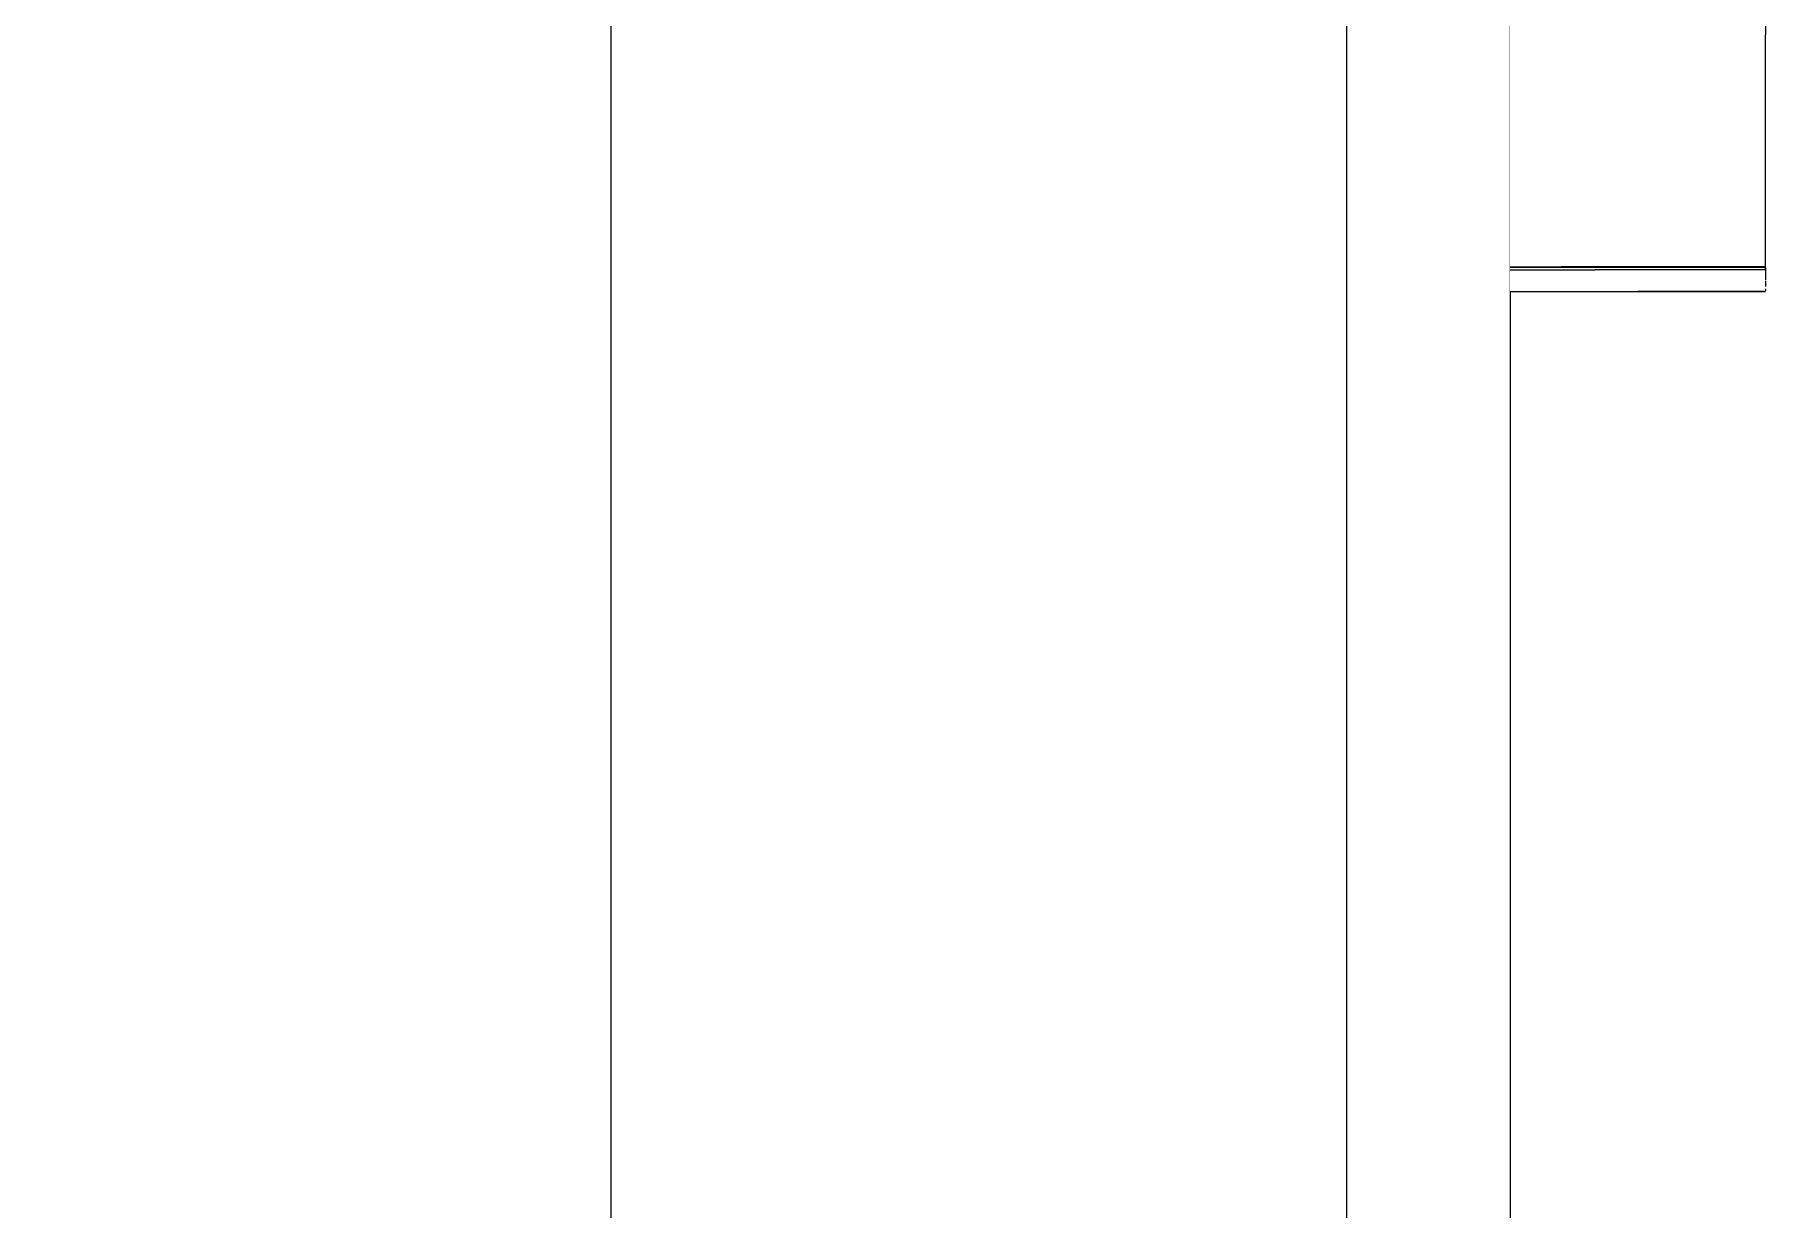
# Model space of a CAD drawing. Extents: x -3080 to 28500, y -1326 to 31609.
# Drawn here: x 26124.8 to 26230.6, y 27962.1 to 28033.9 of the extents above; entities that cross this region are included whole.
import ezdxf
from ezdxf.xclip import XClip

# ---------------------------------------------------------------- set-up
doc = ezdxf.new("R2010")
doc.units = 0
doc.header["$LTSCALE"] = 100
doc.header["$XCLIPFRAME"] = 2
doc.linetypes.add('188K-SM-07-F10-MECH-CR PIPE-Y2257103$0$X-S-FAB_SL ALL$0$COL-CEN-LIN', pattern=[3.25, 2.5, -0.25, 0.25, -0.25])
doc.linetypes.add('188K-SM-07-F10-MECH-CR PIPE-Y2257103$0$X-S-FAB_SL ALL$0$Wipeout_Contour', pattern=[1, 0, -1])
for name, color, linetype in [('0-xref', 8, 'Continuous'), ('188K-SM-07-F10-MECH-CR PIPE-Y2257103$0$X-S-FAB_SL ALL$0$A-WALL-EX', 7, 'Continuous'), ('188K-SM-07-F10-MECH-CR PIPE-Y2257103$0$X-S-FAB_SL ALL$0$A-WALL-IN', 7, 'Continuous'), ('188K-SM-07-F10-MECH-CR PIPE-Y2257103$0$X-S-FAB_SL ALL$0$ASP_1', 1, 'Continuous'), ('188K-SM-07-F10-MECH-CR PIPE-Y2257103$0$X-S-FAB_SL ALL$0$CCL', 15, '188K-SM-07-F10-MECH-CR PIPE-Y2257103$0$X-S-FAB_SL ALL$0$COL-CEN-LIN'), ('188K-SM-07-F10-MECH-CR PIPE-Y2257103$0$X-S-FAB_SL ALL$0$Hattch', 7, 'Continuous')]:
    doc.layers.add(name, color=color, linetype=linetype)

# ---------------------------------------------------------------- blocks, each defined once
blk = doc.blocks.new('188K-SM-07-F10-MECH-CR PIPE-Y2257103$0$X-S-FAB_SL ALL$0$剖面元素_25_3', base_point=(23061.26, -8263.06))
at = {"color": 254, "linetype": '188K-SM-07-F10-MECH-CR PIPE-Y2257103$0$X-S-FAB_SL ALL$0$Wipeout_Contour', "lineweight": 0, "ltscale": 198779.141623}
blk.add_wipeout([(49266.26, -6418.06), (49259.76, -6418.06), (49259.76, -6653.06), (49266.26, -6653.06)], dxfattribs=at).dxf.layer = '188K-SM-07-F10-MECH-CR PIPE-Y2257103$0$X-S-FAB_SL ALL$0$Hattch'
blk = doc.blocks.new('188K-SM-07-F10-MECH-CR PIPE-Y2257103$0$X-S-FAB_SL ALL$0$剖面元素_26_3', base_point=(23061.26, -8263.06))
at = {"color": 254, "linetype": '188K-SM-07-F10-MECH-CR PIPE-Y2257103$0$X-S-FAB_SL ALL$0$Wipeout_Contour', "lineweight": 0, "ltscale": 1737619.251686257}
blk.add_wipeout([(49182.76, -6440), (49203.76, -6440.21), (49203.76, -6440.56), (49238.76, -6440.56), (49238.76, -6444.16), (49223.61, -6444.16), (49222.91, -6444.35), (49222.4, -6444.86), (49222.21, -6445.56), (49222.21, -6525.56), (49222.4, -6526.26), (49222.91, -6526.78), (49223.61, -6526.96), (49238.76, -6526.96), (49238.76, -6530.56), (49203.76, -6530.56), (49203.76, -6526.96), (49218.91, -6526.96), (49219.61, -6526.78), (49220.13, -6526.26), (49220.31, -6525.56), (49220.31, -6445.56), (49220.13, -6444.86), (49219.61, -6444.35), (49218.91, -6444.16), (49203.76, -6444.16), (49203.76, -6479.82), (49182.76, -6479.61), (49182.76, -6653.06), (49259.76, -6653.06), (49259.76, -6418.06), (49252.39, -6418.06), (49257.76, -6418.12), (49257.76, -6440.62), (49182.76, -6439.89)], dxfattribs=at).dxf.layer = '188K-SM-07-F10-MECH-CR PIPE-Y2257103$0$X-S-FAB_SL ALL$0$Hattch'
blk = doc.blocks.new('188K-SM-07-F10-MECH-CR PIPE-Y2257103$0$X-S-FAB_SL ALL$0$剖面元素_28_3', base_point=(23061.26, -8263.06))
at = {"layer": '188K-SM-07-F10-MECH-CR PIPE-Y2257103$0$X-S-FAB_SL ALL$0$A-WALL-EX', "color": 6, "lineweight": 0}
for p, q in [((49266.26, -6418.06), (49266.26, -6653.06)), ((49276.26, -6418.06), (49276.26, -6673.56))]:
    blk.add_line(p, q, dxfattribs=at)
blk = doc.blocks.new('188K-SM-07-F10-MECH-CR PIPE-Y2257103$0$X-S-FAB_SL ALL$0$剖面元素_2209_3', base_point=(23061.26, -8263.06))
at = {"color": 254, "linetype": '188K-SM-07-F10-MECH-CR PIPE-Y2257103$0$X-S-FAB_SL ALL$0$Wipeout_Contour', "lineweight": 0, "ltscale": 149174.991548}
blk.add_wipeout([(49291.87, -6555.18), (49289.27, -6555.18), (49291.87, -6559.93)], dxfattribs=at).dxf.layer = '188K-SM-07-F10-MECH-CR PIPE-Y2257103$0$X-S-FAB_SL ALL$0$Hattch'
at = {"color": 254, "linetype": '188K-SM-07-F10-MECH-CR PIPE-Y2257103$0$X-S-FAB_SL ALL$0$Wipeout_Contour', "lineweight": 0, "ltscale": 149161.106931}
blk.add_wipeout([(49284.07, -6564.7), (49287.97, -6559.93), (49284.07, -6559.93)], dxfattribs=at).dxf.layer = '188K-SM-07-F10-MECH-CR PIPE-Y2257103$0$X-S-FAB_SL ALL$0$Hattch'
at = {"color": 254, "linetype": '188K-SM-07-F10-MECH-CR PIPE-Y2257103$0$X-S-FAB_SL ALL$0$Wipeout_Contour', "lineweight": 0, "ltscale": 149154.866066}
blk.add_wipeout([(49276.26, -6574.91), (49291.87, -6574.91), (49276.26, -6574.3)], dxfattribs=at).dxf.layer = '188K-SM-07-F10-MECH-CR PIPE-Y2257103$0$X-S-FAB_SL ALL$0$Hattch'
at = {"color": 254, "linetype": '188K-SM-07-F10-MECH-CR PIPE-Y2257103$0$X-S-FAB_SL ALL$0$Wipeout_Contour', "lineweight": 0, "ltscale": 149166.464176}
blk.add_wipeout([(49289.27, -6555.18), (49286.67, -6555.18), (49287.97, -6559.93)], dxfattribs=at).dxf.layer = '188K-SM-07-F10-MECH-CR PIPE-Y2257103$0$X-S-FAB_SL ALL$0$Hattch'
at = {"color": 254, "linetype": '188K-SM-07-F10-MECH-CR PIPE-Y2257103$0$X-S-FAB_SL ALL$0$Wipeout_Contour', "lineweight": 0, "ltscale": 149149.50608}
blk.add_wipeout([(49284.07, -6559.93), (49280.16, -6559.93), (49280.16, -6564.7)], dxfattribs=at).dxf.layer = '188K-SM-07-F10-MECH-CR PIPE-Y2257103$0$X-S-FAB_SL ALL$0$Hattch'
at = {"color": 254, "linetype": '188K-SM-07-F10-MECH-CR PIPE-Y2257103$0$X-S-FAB_SL ALL$0$Wipeout_Contour', "lineweight": 0, "ltscale": 348011.772985}
blk.add_wipeout([(49276.26, -6575.46), (49276.26, -6575.56), (49291.87, -6575.56), (49276.26, -6575.32), (49276.26, -6575.36), (49277.13, -6575.36), (49278.13, -6575.46)], dxfattribs=at).dxf.layer = '188K-SM-07-F10-MECH-CR PIPE-Y2257103$0$X-S-FAB_SL ALL$0$Hattch'
at = {"color": 254, "linetype": '188K-SM-07-F10-MECH-CR PIPE-Y2257103$0$X-S-FAB_SL ALL$0$Wipeout_Contour', "lineweight": 0, "ltscale": 149138.69833}
blk.add_wipeout([(49278.86, -6555.18), (49276.26, -6559.93), (49280.16, -6559.93)], dxfattribs=at).dxf.layer = '188K-SM-07-F10-MECH-CR PIPE-Y2257103$0$X-S-FAB_SL ALL$0$Hattch'
at = {"color": 254, "linetype": '188K-SM-07-F10-MECH-CR PIPE-Y2257103$0$X-S-FAB_SL ALL$0$Wipeout_Contour', "lineweight": 0, "ltscale": 149151.789525}
blk.add_wipeout([(49284.07, -6559.93), (49284.07, -6555.18), (49281.47, -6555.18)], dxfattribs=at).dxf.layer = '188K-SM-07-F10-MECH-CR PIPE-Y2257103$0$X-S-FAB_SL ALL$0$Hattch'
at = {"color": 254, "linetype": '188K-SM-07-F10-MECH-CR PIPE-Y2257103$0$X-S-FAB_SL ALL$0$Wipeout_Contour', "lineweight": 0, "ltscale": 149162.993282}
blk.add_wipeout([(49284.07, -6569.44), (49287.97, -6564.7), (49284.07, -6564.7)], dxfattribs=at).dxf.layer = '188K-SM-07-F10-MECH-CR PIPE-Y2257103$0$X-S-FAB_SL ALL$0$Hattch'
at = {"color": 254, "linetype": '188K-SM-07-F10-MECH-CR PIPE-Y2257103$0$X-S-FAB_SL ALL$0$Wipeout_Contour', "lineweight": 0, "ltscale": 149169.129557}
blk.add_wipeout([(49276.26, -6574.3), (49291.87, -6574.91), (49291.87, -6574.3)], dxfattribs=at).dxf.layer = '188K-SM-07-F10-MECH-CR PIPE-Y2257103$0$X-S-FAB_SL ALL$0$Hattch'
at = {"color": 254, "linetype": '188K-SM-07-F10-MECH-CR PIPE-Y2257103$0$X-S-FAB_SL ALL$0$Wipeout_Contour', "lineweight": 0, "ltscale": 149175.583469}
blk.add_wipeout([(49291.87, -6559.93), (49287.97, -6559.93), (49291.87, -6564.7)], dxfattribs=at).dxf.layer = '188K-SM-07-F10-MECH-CR PIPE-Y2257103$0$X-S-FAB_SL ALL$0$Hattch'
at = {"color": 254, "linetype": '188K-SM-07-F10-MECH-CR PIPE-Y2257103$0$X-S-FAB_SL ALL$0$Wipeout_Contour', "lineweight": 0, "ltscale": 149151.392577}
blk.add_wipeout([(49284.07, -6564.7), (49280.16, -6564.7), (49280.16, -6569.44)], dxfattribs=at).dxf.layer = '188K-SM-07-F10-MECH-CR PIPE-Y2257103$0$X-S-FAB_SL ALL$0$Hattch'
at = {"color": 254, "linetype": '188K-SM-07-F10-MECH-CR PIPE-Y2257103$0$X-S-FAB_SL ALL$0$Wipeout_Contour', "lineweight": 0, "ltscale": 348078.920401}
blk.add_wipeout([(49276.26, -6575.32), (49291.87, -6575.56), (49291.87, -6575.46), (49290, -6575.46), (49291, -6575.36), (49291.87, -6575.36), (49291.87, -6575.32)], dxfattribs=at).dxf.layer = '188K-SM-07-F10-MECH-CR PIPE-Y2257103$0$X-S-FAB_SL ALL$0$Hattch'
at = {"color": 254, "linetype": '188K-SM-07-F10-MECH-CR PIPE-Y2257103$0$X-S-FAB_SL ALL$0$Wipeout_Contour', "lineweight": 0, "ltscale": 149140.780904}
blk.add_wipeout([(49280.16, -6564.7), (49280.16, -6559.93), (49276.26, -6559.93)], dxfattribs=at).dxf.layer = '188K-SM-07-F10-MECH-CR PIPE-Y2257103$0$X-S-FAB_SL ALL$0$Hattch'
at = {"color": 254, "linetype": '188K-SM-07-F10-MECH-CR PIPE-Y2257103$0$X-S-FAB_SL ALL$0$Wipeout_Contour', "lineweight": 0, "ltscale": 149175.35147}
blk.add_wipeout([(49287.97, -6569.44), (49291.87, -6569.44), (49287.97, -6564.7)], dxfattribs=at).dxf.layer = '188K-SM-07-F10-MECH-CR PIPE-Y2257103$0$X-S-FAB_SL ALL$0$Hattch'
at = {"color": 254, "linetype": '188K-SM-07-F10-MECH-CR PIPE-Y2257103$0$X-S-FAB_SL ALL$0$Wipeout_Contour', "lineweight": 0, "ltscale": 149139.620657}
blk.add_wipeout([(49276.26, -6574.97), (49276.52, -6574.94), (49276.26, -6574.94)], dxfattribs=at).dxf.layer = '188K-SM-07-F10-MECH-CR PIPE-Y2257103$0$X-S-FAB_SL ALL$0$Hattch'
at = {"color": 254, "linetype": '188K-SM-07-F10-MECH-CR PIPE-Y2257103$0$X-S-FAB_SL ALL$0$Wipeout_Contour', "lineweight": 0, "ltscale": 149184.515098}
blk.add_wipeout([(49291.87, -6574.94), (49291.61, -6574.94), (49291.87, -6574.97)], dxfattribs=at).dxf.layer = '188K-SM-07-F10-MECH-CR PIPE-Y2257103$0$X-S-FAB_SL ALL$0$Hattch'
at = {"color": 254, "linetype": '188K-SM-07-F10-MECH-CR PIPE-Y2257103$0$X-S-FAB_SL ALL$0$Wipeout_Contour', "lineweight": 0, "ltscale": 198879.556326}
blk.add_wipeout([(49287.94, -6575.62), (49276.26, -6575.62), (49276.26, -6575.64), (49291.87, -6575.64)], dxfattribs=at).dxf.layer = '188K-SM-07-F10-MECH-CR PIPE-Y2257103$0$X-S-FAB_SL ALL$0$Hattch'
at = {"color": 254, "linetype": '188K-SM-07-F10-MECH-CR PIPE-Y2257103$0$X-S-FAB_SL ALL$0$Wipeout_Contour', "lineweight": 0, "ltscale": 149134.734838}
blk.add_wipeout([(49278.86, -6555.18), (49276.26, -6555.18), (49276.26, -6559.93)], dxfattribs=at).dxf.layer = '188K-SM-07-F10-MECH-CR PIPE-Y2257103$0$X-S-FAB_SL ALL$0$Hattch'
at = {"color": 254, "linetype": '188K-SM-07-F10-MECH-CR PIPE-Y2257103$0$X-S-FAB_SL ALL$0$Wipeout_Contour', "lineweight": 0, "ltscale": 149164.745058}
blk.add_wipeout([(49287.97, -6559.93), (49284.07, -6564.7), (49287.97, -6564.7)], dxfattribs=at).dxf.layer = '188K-SM-07-F10-MECH-CR PIPE-Y2257103$0$X-S-FAB_SL ALL$0$Hattch'
at = {"color": 254, "linetype": '188K-SM-07-F10-MECH-CR PIPE-Y2257103$0$X-S-FAB_SL ALL$0$Wipeout_Contour', "lineweight": 0, "ltscale": 149142.667512}
blk.add_wipeout([(49280.16, -6569.44), (49280.16, -6564.7), (49276.26, -6564.7)], dxfattribs=at).dxf.layer = '188K-SM-07-F10-MECH-CR PIPE-Y2257103$0$X-S-FAB_SL ALL$0$Hattch'
at = {"color": 254, "linetype": '188K-SM-07-F10-MECH-CR PIPE-Y2257103$0$X-S-FAB_SL ALL$0$Wipeout_Contour', "lineweight": 0, "ltscale": 149177.037168}
blk.add_wipeout([(49291.87, -6569.44), (49287.97, -6569.44), (49288.75, -6574.11)], dxfattribs=at).dxf.layer = '188K-SM-07-F10-MECH-CR PIPE-Y2257103$0$X-S-FAB_SL ALL$0$Hattch'
at = {"color": 254, "linetype": '188K-SM-07-F10-MECH-CR PIPE-Y2257103$0$X-S-FAB_SL ALL$0$Wipeout_Contour', "lineweight": 0, "ltscale": 198898.203035}
blk.add_wipeout([(49284.2, -6574.94), (49284.07, -6574.97), (49291.87, -6574.97), (49291.61, -6574.94)], dxfattribs=at).dxf.layer = '188K-SM-07-F10-MECH-CR PIPE-Y2257103$0$X-S-FAB_SL ALL$0$Hattch'
at = {"color": 254, "linetype": '188K-SM-07-F10-MECH-CR PIPE-Y2257103$0$X-S-FAB_SL ALL$0$Wipeout_Contour', "lineweight": 0, "ltscale": 149143.714071}
blk.add_wipeout([(49276.26, -6575.58), (49280.27, -6575.58), (49276.26, -6575.56)], dxfattribs=at).dxf.layer = '188K-SM-07-F10-MECH-CR PIPE-Y2257103$0$X-S-FAB_SL ALL$0$Hattch'
at = {"color": 254, "linetype": '188K-SM-07-F10-MECH-CR PIPE-Y2257103$0$X-S-FAB_SL ALL$0$Wipeout_Contour', "lineweight": 0, "ltscale": 149153.144263}
blk.add_wipeout([(49284.07, -6564.7), (49284.07, -6559.93), (49280.16, -6564.7)], dxfattribs=at).dxf.layer = '188K-SM-07-F10-MECH-CR PIPE-Y2257103$0$X-S-FAB_SL ALL$0$Hattch'
at = {"color": 254, "linetype": '188K-SM-07-F10-MECH-CR PIPE-Y2257103$0$X-S-FAB_SL ALL$0$Wipeout_Contour', "lineweight": 0, "ltscale": 149143.960841}
blk.add_wipeout([(49279.38, -6574.11), (49280.16, -6569.44), (49276.26, -6569.44)], dxfattribs=at).dxf.layer = '188K-SM-07-F10-MECH-CR PIPE-Y2257103$0$X-S-FAB_SL ALL$0$Hattch'
at = {"color": 254, "linetype": '188K-SM-07-F10-MECH-CR PIPE-Y2257103$0$X-S-FAB_SL ALL$0$Wipeout_Contour', "lineweight": 0, "ltscale": 149171.054434}
blk.add_wipeout([(49287.97, -6569.44), (49285.63, -6574.11), (49288.75, -6574.11)], dxfattribs=at).dxf.layer = '188K-SM-07-F10-MECH-CR PIPE-Y2257103$0$X-S-FAB_SL ALL$0$Hattch'
at = {"color": 254, "linetype": '188K-SM-07-F10-MECH-CR PIPE-Y2257103$0$X-S-FAB_SL ALL$0$Wipeout_Contour', "lineweight": 0, "ltscale": 149162.06785}
blk.add_wipeout([(49283.94, -6574.94), (49284.07, -6574.97), (49284.2, -6574.94)], dxfattribs=at).dxf.layer = '188K-SM-07-F10-MECH-CR PIPE-Y2257103$0$X-S-FAB_SL ALL$0$Hattch'
at = {"color": 254, "linetype": '188K-SM-07-F10-MECH-CR PIPE-Y2257103$0$X-S-FAB_SL ALL$0$Wipeout_Contour', "lineweight": 0, "ltscale": 149149.340673}
blk.add_wipeout([(49280.16, -6559.93), (49284.07, -6559.93), (49281.47, -6555.18)], dxfattribs=at).dxf.layer = '188K-SM-07-F10-MECH-CR PIPE-Y2257103$0$X-S-FAB_SL ALL$0$Hattch'
at = {"color": 254, "linetype": '188K-SM-07-F10-MECH-CR PIPE-Y2257103$0$X-S-FAB_SL ALL$0$Wipeout_Contour', "lineweight": 0, "ltscale": 149161.248458}
blk.add_wipeout([(49282.51, -6574.11), (49285.63, -6574.11), (49284.07, -6569.44)], dxfattribs=at).dxf.layer = '188K-SM-07-F10-MECH-CR PIPE-Y2257103$0$X-S-FAB_SL ALL$0$Hattch'
at = {"color": 254, "linetype": '188K-SM-07-F10-MECH-CR PIPE-Y2257103$0$X-S-FAB_SL ALL$0$Wipeout_Contour', "lineweight": 0, "ltscale": 198867.493513}
blk.add_wipeout([(49276.52, -6574.94), (49276.26, -6574.97), (49284.07, -6574.97), (49283.94, -6574.94)], dxfattribs=at).dxf.layer = '188K-SM-07-F10-MECH-CR PIPE-Y2257103$0$X-S-FAB_SL ALL$0$Hattch'
at = {"color": 254, "linetype": '188K-SM-07-F10-MECH-CR PIPE-Y2257103$0$X-S-FAB_SL ALL$0$Wipeout_Contour', "lineweight": 0, "ltscale": 149151.442492}
blk.add_wipeout([(49280.16, -6569.44), (49279.38, -6574.11), (49282.51, -6574.11)], dxfattribs=at).dxf.layer = '188K-SM-07-F10-MECH-CR PIPE-Y2257103$0$X-S-FAB_SL ALL$0$Hattch'
at = {"color": 254, "linetype": '188K-SM-07-F10-MECH-CR PIPE-Y2257103$0$X-S-FAB_SL ALL$0$Wipeout_Contour', "lineweight": 0, "ltscale": 149166.011712}
blk.add_wipeout([(49287.97, -6569.44), (49284.07, -6569.44), (49285.63, -6574.11)], dxfattribs=at).dxf.layer = '188K-SM-07-F10-MECH-CR PIPE-Y2257103$0$X-S-FAB_SL ALL$0$Hattch'
at = {"color": 254, "linetype": '188K-SM-07-F10-MECH-CR PIPE-Y2257103$0$X-S-FAB_SL ALL$0$Wipeout_Contour', "lineweight": 0, "ltscale": 248593.124721}
blk.add_wipeout([(49276.26, -6575.07), (49276.26, -6575.32), (49291.87, -6575.32), (49282.33, -6575.07), (49282.27, -6575.07)], dxfattribs=at).dxf.layer = '188K-SM-07-F10-MECH-CR PIPE-Y2257103$0$X-S-FAB_SL ALL$0$Hattch'
at = {"color": 254, "linetype": '188K-SM-07-F10-MECH-CR PIPE-Y2257103$0$X-S-FAB_SL ALL$0$Wipeout_Contour', "lineweight": 0, "ltscale": 149154.986269}
blk.add_wipeout([(49282.51, -6574.11), (49284.07, -6569.44), (49280.16, -6569.44)], dxfattribs=at).dxf.layer = '188K-SM-07-F10-MECH-CR PIPE-Y2257103$0$X-S-FAB_SL ALL$0$Hattch'
at = {"color": 254, "linetype": '188K-SM-07-F10-MECH-CR PIPE-Y2257103$0$X-S-FAB_SL ALL$0$Wipeout_Contour', "lineweight": 0, "ltscale": 149140.554627}
blk.add_wipeout([(49276.26, -6574.94), (49277.34, -6574.94), (49276.26, -6574.91)], dxfattribs=at).dxf.layer = '188K-SM-07-F10-MECH-CR PIPE-Y2257103$0$X-S-FAB_SL ALL$0$Hattch'
at = {"color": 254, "linetype": '188K-SM-07-F10-MECH-CR PIPE-Y2257103$0$X-S-FAB_SL ALL$0$Wipeout_Contour', "lineweight": 0, "ltscale": 348049.331603}
blk.add_wipeout([(49276.26, -6575.56), (49280.27, -6575.58), (49282.75, -6575.58), (49284.07, -6575.59), (49285.38, -6575.58), (49291.87, -6575.58), (49291.87, -6575.56)], dxfattribs=at).dxf.layer = '188K-SM-07-F10-MECH-CR PIPE-Y2257103$0$X-S-FAB_SL ALL$0$Hattch'
at = {"color": 254, "linetype": '188K-SM-07-F10-MECH-CR PIPE-Y2257103$0$X-S-FAB_SL ALL$0$Wipeout_Contour', "lineweight": 0, "ltscale": 149166.626488}
blk.add_wipeout([(49287.97, -6564.7), (49284.07, -6569.44), (49287.97, -6569.44)], dxfattribs=at).dxf.layer = '188K-SM-07-F10-MECH-CR PIPE-Y2257103$0$X-S-FAB_SL ALL$0$Hattch'
at = {"color": 254, "linetype": '188K-SM-07-F10-MECH-CR PIPE-Y2257103$0$X-S-FAB_SL ALL$0$Wipeout_Contour', "lineweight": 0, "ltscale": 149154.632997}
blk.add_wipeout([(49276.26, -6574.13), (49291.87, -6574.13), (49276.26, -6574.11)], dxfattribs=at).dxf.layer = '188K-SM-07-F10-MECH-CR PIPE-Y2257103$0$X-S-FAB_SL ALL$0$Hattch'
at = {"color": 254, "linetype": '188K-SM-07-F10-MECH-CR PIPE-Y2257103$0$X-S-FAB_SL ALL$0$Wipeout_Contour', "lineweight": 0, "ltscale": 198883.831515}
blk.add_wipeout([(49276.26, -6574.91), (49277.34, -6574.94), (49291.87, -6574.94), (49291.87, -6574.91)], dxfattribs=at).dxf.layer = '188K-SM-07-F10-MECH-CR PIPE-Y2257103$0$X-S-FAB_SL ALL$0$Hattch'
at = {"color": 254, "linetype": '188K-SM-07-F10-MECH-CR PIPE-Y2257103$0$X-S-FAB_SL ALL$0$Wipeout_Contour', "lineweight": 0, "ltscale": 149181.143939}
blk.add_wipeout([(49287.94, -6575.62), (49291.87, -6575.64), (49291.87, -6575.62)], dxfattribs=at).dxf.layer = '188K-SM-07-F10-MECH-CR PIPE-Y2257103$0$X-S-FAB_SL ALL$0$Hattch'
at = {"color": 254, "linetype": '188K-SM-07-F10-MECH-CR PIPE-Y2257103$0$X-S-FAB_SL ALL$0$Wipeout_Contour', "lineweight": 0, "ltscale": 149173.47015}
blk.add_wipeout([(49291.87, -6564.7), (49287.97, -6559.93), (49287.97, -6564.7)], dxfattribs=at).dxf.layer = '188K-SM-07-F10-MECH-CR PIPE-Y2257103$0$X-S-FAB_SL ALL$0$Hattch'
at = {"color": 254, "linetype": '188K-SM-07-F10-MECH-CR PIPE-Y2257103$0$X-S-FAB_SL ALL$0$Wipeout_Contour', "lineweight": 0, "ltscale": 149155.025838}
blk.add_wipeout([(49284.07, -6569.44), (49284.07, -6564.7), (49280.16, -6569.44)], dxfattribs=at).dxf.layer = '188K-SM-07-F10-MECH-CR PIPE-Y2257103$0$X-S-FAB_SL ALL$0$Hattch'
at = {"color": 254, "linetype": '188K-SM-07-F10-MECH-CR PIPE-Y2257103$0$X-S-FAB_SL ALL$0$Wipeout_Contour', "lineweight": 0, "ltscale": 149154.640404}
blk.add_wipeout([(49291.87, -6574.15), (49276.26, -6574.13), (49276.26, -6574.15)], dxfattribs=at).dxf.layer = '188K-SM-07-F10-MECH-CR PIPE-Y2257103$0$X-S-FAB_SL ALL$0$Hattch'
at = {"color": 254, "linetype": '188K-SM-07-F10-MECH-CR PIPE-Y2257103$0$X-S-FAB_SL ALL$0$Wipeout_Contour', "lineweight": 0, "ltscale": 248619.023749}
blk.add_wipeout([(49282.33, -6575.07), (49291.87, -6575.32), (49291.87, -6575.07), (49285.86, -6575.07), (49284.07, -6574.99)], dxfattribs=at).dxf.layer = '188K-SM-07-F10-MECH-CR PIPE-Y2257103$0$X-S-FAB_SL ALL$0$Hattch'
at = {"layer": '188K-SM-07-F10-MECH-CR PIPE-Y2257103$0$X-S-FAB_SL ALL$0$A-WALL-EX', "color": 8, "lineweight": 0}
blk.add_line((49291.87, -6555.18), (49291.87, -6559.93), dxfattribs=at)
at = {"color": 254, "linetype": '188K-SM-07-F10-MECH-CR PIPE-Y2257103$0$X-S-FAB_SL ALL$0$Wipeout_Contour', "lineweight": 0, "ltscale": 149138.667774}
blk.add_wipeout([(49276.26, -6564.7), (49280.16, -6564.7), (49276.26, -6559.93)], dxfattribs=at).dxf.layer = '188K-SM-07-F10-MECH-CR PIPE-Y2257103$0$X-S-FAB_SL ALL$0$Hattch'
at = {"color": 254, "linetype": '188K-SM-07-F10-MECH-CR PIPE-Y2257103$0$X-S-FAB_SL ALL$0$Wipeout_Contour', "lineweight": 0, "ltscale": 149177.469638}
blk.add_wipeout([(49291.87, -6564.7), (49287.97, -6564.7), (49291.87, -6569.44)], dxfattribs=at).dxf.layer = '188K-SM-07-F10-MECH-CR PIPE-Y2257103$0$X-S-FAB_SL ALL$0$Hattch'
at = {"color": 254, "linetype": '188K-SM-07-F10-MECH-CR PIPE-Y2257103$0$X-S-FAB_SL ALL$0$Wipeout_Contour', "lineweight": 0, "ltscale": 149182.775375}
blk.add_wipeout([(49290, -6575.46), (49291.87, -6575.41), (49291, -6575.36)], dxfattribs=at).dxf.layer = '188K-SM-07-F10-MECH-CR PIPE-Y2257103$0$X-S-FAB_SL ALL$0$Hattch'
at = {"color": 254, "linetype": '188K-SM-07-F10-MECH-CR PIPE-Y2257103$0$X-S-FAB_SL ALL$0$Wipeout_Contour', "lineweight": 0, "ltscale": 149164.152206}
blk.add_wipeout([(49284.07, -6575.59), (49284.07, -6575.62), (49285.38, -6575.58)], dxfattribs=at).dxf.layer = '188K-SM-07-F10-MECH-CR PIPE-Y2257103$0$X-S-FAB_SL ALL$0$Hattch'
at = {"color": 254, "linetype": '188K-SM-07-F10-MECH-CR PIPE-Y2257103$0$X-S-FAB_SL ALL$0$Wipeout_Contour', "lineweight": 0, "ltscale": 149140.549533}
blk.add_wipeout([(49276.26, -6569.44), (49280.16, -6569.44), (49276.26, -6564.7)], dxfattribs=at).dxf.layer = '188K-SM-07-F10-MECH-CR PIPE-Y2257103$0$X-S-FAB_SL ALL$0$Hattch'
at = {"color": 254, "linetype": '188K-SM-07-F10-MECH-CR PIPE-Y2257103$0$X-S-FAB_SL ALL$0$Wipeout_Contour', "lineweight": 0, "ltscale": 149180.860418}
blk.add_wipeout([(49291.87, -6569.44), (49288.75, -6574.11), (49291.87, -6574.11)], dxfattribs=at).dxf.layer = '188K-SM-07-F10-MECH-CR PIPE-Y2257103$0$X-S-FAB_SL ALL$0$Hattch'
at = {"color": 254, "linetype": '188K-SM-07-F10-MECH-CR PIPE-Y2257103$0$X-S-FAB_SL ALL$0$Wipeout_Contour', "lineweight": 0, "ltscale": 149164.390192}
blk.add_wipeout([(49284.07, -6574.99), (49285.86, -6575.07), (49284.07, -6574.97)], dxfattribs=at).dxf.layer = '188K-SM-07-F10-MECH-CR PIPE-Y2257103$0$X-S-FAB_SL ALL$0$Hattch'
at = {"color": 254, "linetype": '188K-SM-07-F10-MECH-CR PIPE-Y2257103$0$X-S-FAB_SL ALL$0$Wipeout_Contour', "lineweight": 0, "ltscale": 149141.636543}
blk.add_wipeout([(49276.26, -6574.11), (49279.38, -6574.11), (49276.26, -6569.44)], dxfattribs=at).dxf.layer = '188K-SM-07-F10-MECH-CR PIPE-Y2257103$0$X-S-FAB_SL ALL$0$Hattch'
at = {"color": 254, "linetype": '188K-SM-07-F10-MECH-CR PIPE-Y2257103$0$X-S-FAB_SL ALL$0$Wipeout_Contour', "lineweight": 0, "ltscale": 198899.899622}
blk.add_wipeout([(49284.07, -6574.97), (49285.86, -6575.07), (49291.87, -6575.07), (49291.87, -6574.97)], dxfattribs=at).dxf.layer = '188K-SM-07-F10-MECH-CR PIPE-Y2257103$0$X-S-FAB_SL ALL$0$Hattch'
at = {"color": 254, "linetype": '188K-SM-07-F10-MECH-CR PIPE-Y2257103$0$X-S-FAB_SL ALL$0$Wipeout_Contour', "lineweight": 0, "ltscale": 149168.974255}
blk.add_wipeout([(49276.26, -6574.11), (49291.87, -6574.13), (49291.87, -6574.11)], dxfattribs=at).dxf.layer = '188K-SM-07-F10-MECH-CR PIPE-Y2257103$0$X-S-FAB_SL ALL$0$Hattch'
at = {"color": 254, "linetype": '188K-SM-07-F10-MECH-CR PIPE-Y2257103$0$X-S-FAB_SL ALL$0$Wipeout_Contour', "lineweight": 0, "ltscale": 198865.867851}
blk.add_wipeout([(49276.26, -6574.97), (49276.26, -6575.07), (49282.27, -6575.07), (49284.07, -6574.97)], dxfattribs=at).dxf.layer = '188K-SM-07-F10-MECH-CR PIPE-Y2257103$0$X-S-FAB_SL ALL$0$Hattch'
at = {"color": 254, "linetype": '188K-SM-07-F10-MECH-CR PIPE-Y2257103$0$X-S-FAB_SL ALL$0$Wipeout_Contour', "lineweight": 0, "ltscale": 149184.082254}
blk.add_wipeout([(49291, -6575.36), (49291.87, -6575.41), (49291.87, -6575.36)], dxfattribs=at).dxf.layer = '188K-SM-07-F10-MECH-CR PIPE-Y2257103$0$X-S-FAB_SL ALL$0$Hattch'
at = {"color": 254, "linetype": '188K-SM-07-F10-MECH-CR PIPE-Y2257103$0$X-S-FAB_SL ALL$0$Wipeout_Contour', "lineweight": 0, "ltscale": 149168.981852}
blk.add_wipeout([(49276.26, -6574.13), (49291.87, -6574.15), (49291.87, -6574.13)], dxfattribs=at).dxf.layer = '188K-SM-07-F10-MECH-CR PIPE-Y2257103$0$X-S-FAB_SL ALL$0$Hattch'
at = {"color": 254, "linetype": '188K-SM-07-F10-MECH-CR PIPE-Y2257103$0$X-S-FAB_SL ALL$0$Wipeout_Contour', "lineweight": 0, "ltscale": 149140.392839}
blk.add_wipeout([(49276.26, -6575.41), (49277.13, -6575.36), (49276.26, -6575.36)], dxfattribs=at).dxf.layer = '188K-SM-07-F10-MECH-CR PIPE-Y2257103$0$X-S-FAB_SL ALL$0$Hattch'
at = {"color": 254, "linetype": '188K-SM-07-F10-MECH-CR PIPE-Y2257103$0$X-S-FAB_SL ALL$0$Wipeout_Contour', "lineweight": 0, "ltscale": 198904.138457}
blk.add_wipeout([(49287.98, -6574.15), (49286.67, -6574.3), (49291.87, -6574.3), (49291.87, -6574.15)], dxfattribs=at).dxf.layer = '188K-SM-07-F10-MECH-CR PIPE-Y2257103$0$X-S-FAB_SL ALL$0$Hattch'
at = {"color": 254, "linetype": '188K-SM-07-F10-MECH-CR PIPE-Y2257103$0$X-S-FAB_SL ALL$0$Wipeout_Contour', "lineweight": 0, "ltscale": 198866.58181}
blk.add_wipeout([(49276.26, -6575.62), (49284.07, -6575.62), (49282.75, -6575.58), (49276.26, -6575.58)], dxfattribs=at).dxf.layer = '188K-SM-07-F10-MECH-CR PIPE-Y2257103$0$X-S-FAB_SL ALL$0$Hattch'
at = {"layer": '188K-SM-07-F10-MECH-CR PIPE-Y2257103$0$X-S-FAB_SL ALL$0$A-WALL-EX', "color": 8, "lineweight": 0}
for p, q in [((49291.87, -6574.11), (49291.87, -6559.93)), ((49291.87, -6574.11), (49288.75, -6574.11)), ((49291.87, -6574.15), (49291.87, -6574.11)), ((49291.87, -6574.15), (49291.87, -6574.3)), ((49291.87, -6574.3), (49291.87, -6574.15))]:
    blk.add_line(p, q, dxfattribs=at)
at = {"color": 254, "linetype": '188K-SM-07-F10-MECH-CR PIPE-Y2257103$0$X-S-FAB_SL ALL$0$Wipeout_Contour', "lineweight": 0, "ltscale": 198882.461319}
blk.add_wipeout([(49281.47, -6574.3), (49286.67, -6574.3), (49286.01, -6574.15), (49282.12, -6574.15)], dxfattribs=at).dxf.layer = '188K-SM-07-F10-MECH-CR PIPE-Y2257103$0$X-S-FAB_SL ALL$0$Hattch'
at = {"color": 254, "linetype": '188K-SM-07-F10-MECH-CR PIPE-Y2257103$0$X-S-FAB_SL ALL$0$Wipeout_Contour', "lineweight": 0, "ltscale": 149141.537765}
blk.add_wipeout([(49278.13, -6575.46), (49276.26, -6575.41), (49276.26, -6575.46)], dxfattribs=at).dxf.layer = '188K-SM-07-F10-MECH-CR PIPE-Y2257103$0$X-S-FAB_SL ALL$0$Hattch'
at = {"color": 254, "linetype": '188K-SM-07-F10-MECH-CR PIPE-Y2257103$0$X-S-FAB_SL ALL$0$Wipeout_Contour', "lineweight": 0, "ltscale": 149159.846495}
blk.add_wipeout([(49284.07, -6574.97), (49282.27, -6575.07), (49284.07, -6574.99)], dxfattribs=at).dxf.layer = '188K-SM-07-F10-MECH-CR PIPE-Y2257103$0$X-S-FAB_SL ALL$0$Hattch'
at = {"color": 254, "linetype": '188K-SM-07-F10-MECH-CR PIPE-Y2257103$0$X-S-FAB_SL ALL$0$Wipeout_Contour', "lineweight": 0, "ltscale": 149153.218107}
blk.add_wipeout([(49280.15, -6574.15), (49281.47, -6574.3), (49282.12, -6574.15)], dxfattribs=at).dxf.layer = '188K-SM-07-F10-MECH-CR PIPE-Y2257103$0$X-S-FAB_SL ALL$0$Hattch'
at = {"color": 254, "linetype": '188K-SM-07-F10-MECH-CR PIPE-Y2257103$0$X-S-FAB_SL ALL$0$Wipeout_Contour', "lineweight": 0, "ltscale": 149170.320761}
blk.add_wipeout([(49286.01, -6574.15), (49286.67, -6574.3), (49287.98, -6574.15)], dxfattribs=at).dxf.layer = '188K-SM-07-F10-MECH-CR PIPE-Y2257103$0$X-S-FAB_SL ALL$0$Hattch'
at = {"color": 254, "linetype": '188K-SM-07-F10-MECH-CR PIPE-Y2257103$0$X-S-FAB_SL ALL$0$Wipeout_Contour', "lineweight": 0, "ltscale": 149141.857084}
blk.add_wipeout([(49276.26, -6575.41), (49278.13, -6575.46), (49277.13, -6575.36)], dxfattribs=at).dxf.layer = '188K-SM-07-F10-MECH-CR PIPE-Y2257103$0$X-S-FAB_SL ALL$0$Hattch'
at = {"color": 254, "linetype": '188K-SM-07-F10-MECH-CR PIPE-Y2257103$0$X-S-FAB_SL ALL$0$Wipeout_Contour', "lineweight": 0, "ltscale": 149160.546817}
blk.add_wipeout([(49284.07, -6575.59), (49282.75, -6575.58), (49284.07, -6575.62)], dxfattribs=at).dxf.layer = '188K-SM-07-F10-MECH-CR PIPE-Y2257103$0$X-S-FAB_SL ALL$0$Hattch'
at = {"layer": '188K-SM-07-F10-MECH-CR PIPE-Y2257103$0$X-S-FAB_SL ALL$0$A-WALL-EX', "color": 8, "lineweight": 0}
for p, q in [((49285.63, -6574.11), (49282.51, -6574.11)), ((49288.75, -6574.11), (49285.63, -6574.11)), ((49291.87, -6574.3), (49286.67, -6574.3))]:
    blk.add_line(p, q, dxfattribs=at)
at = {"color": 254, "linetype": '188K-SM-07-F10-MECH-CR PIPE-Y2257103$0$X-S-FAB_SL ALL$0$Wipeout_Contour', "lineweight": 0, "ltscale": 198860.784212}
blk.add_wipeout([(49276.26, -6574.15), (49276.26, -6574.3), (49281.47, -6574.3), (49280.15, -6574.15)], dxfattribs=at).dxf.layer = '188K-SM-07-F10-MECH-CR PIPE-Y2257103$0$X-S-FAB_SL ALL$0$Hattch'
at = {"color": 254, "linetype": '188K-SM-07-F10-MECH-CR PIPE-Y2257103$0$X-S-FAB_SL ALL$0$Wipeout_Contour', "lineweight": 0, "ltscale": 198899.795451}
blk.add_wipeout([(49285.38, -6575.58), (49284.07, -6575.62), (49291.87, -6575.62), (49291.87, -6575.58)], dxfattribs=at).dxf.layer = '188K-SM-07-F10-MECH-CR PIPE-Y2257103$0$X-S-FAB_SL ALL$0$Hattch'
at = {"layer": '188K-SM-07-F10-MECH-CR PIPE-Y2257103$0$X-S-FAB_SL ALL$0$A-WALL-EX', "color": 8, "lineweight": 0}
for p, q in [((49276.26, -6574.11), (49279.38, -6574.11)), ((49291.87, -6574.15), (49276.26, -6574.15)), ((49276.26, -6574.3), (49281.47, -6574.3)), ((49282.51, -6574.11), (49279.38, -6574.11)), ((49286.67, -6574.3), (49281.47, -6574.3)), ((49276.26, -6575.62), (49284.07, -6575.62))]:
    blk.add_line(p, q, dxfattribs=at)
at = {"color": 254, "linetype": '188K-SM-07-F10-MECH-CR PIPE-Y2257103$0$X-S-FAB_SL ALL$0$Wipeout_Contour', "lineweight": 0, "ltscale": 149183.25365}
blk.add_wipeout([(49290, -6575.46), (49291.87, -6575.46), (49291.87, -6575.41)], dxfattribs=at).dxf.layer = '188K-SM-07-F10-MECH-CR PIPE-Y2257103$0$X-S-FAB_SL ALL$0$Hattch'
at = {"layer": '188K-SM-07-F10-MECH-CR PIPE-Y2257103$0$X-S-FAB_SL ALL$0$A-WALL-EX', "color": 8, "lineweight": 0}
for p, q in [((49291.87, -6574.3), (49291.87, -6574.91)), ((49291.87, -6574.97), (49291.87, -6575.32)), ((49291.87, -6575.46), (49291.87, -6575.56)), ((49291.87, -6575.64), (49276.26, -6575.64)), ((49291.87, -6575.62), (49284.07, -6575.62))]:
    blk.add_line(p, q, dxfattribs=at)
blk = doc.blocks.new('188K-SM-07-F10-MECH-CR PIPE-Y2257103$0$X-S-FAB_SL ALL$0$A$C2e9ab586')
at = {"layer": '188K-SM-07-F10-MECH-CR PIPE-Y2257103$0$X-S-FAB_SL ALL$0$A-WALL-IN', "lineweight": 0}
blk.add_blockref('188K-SM-07-F10-MECH-CR PIPE-Y2257103$0$X-S-FAB_SL ALL$0$剖面元素_25_3', (-28106.39, 285), dxfattribs=at)
at = {"layer": '188K-SM-07-F10-MECH-CR PIPE-Y2257103$0$X-S-FAB_SL ALL$0$A-WALL-EX', "lineweight": 0}
blk.add_blockref('188K-SM-07-F10-MECH-CR PIPE-Y2257103$0$X-S-FAB_SL ALL$0$剖面元素_28_3', (-28106.39, 285), dxfattribs=at)
at = {"layer": '188K-SM-07-F10-MECH-CR PIPE-Y2257103$0$X-S-FAB_SL ALL$0$A-WALL-IN', "lineweight": 0}
blk.add_blockref('188K-SM-07-F10-MECH-CR PIPE-Y2257103$0$X-S-FAB_SL ALL$0$剖面元素_26_3', (-28106.39, 285), dxfattribs=at)
at = {"layer": '188K-SM-07-F10-MECH-CR PIPE-Y2257103$0$X-S-FAB_SL ALL$0$A-WALL-EX', "lineweight": 0}
blk.add_blockref('188K-SM-07-F10-MECH-CR PIPE-Y2257103$0$X-S-FAB_SL ALL$0$剖面元素_2209_3', (-28106.39, 285), dxfattribs=at)
blk = doc.blocks.new('188K-SM-07-F10-MECH-CR PIPE-Y2257103$0$X-S-FAB_SL ALL$0$A$Ceb448ab1')
at = {"layer": '188K-SM-07-F10-MECH-CR PIPE-Y2257103$0$X-S-FAB_SL ALL$0$CCL'}
blk.add_line((26160, 3600), (26160, 0), dxfattribs=at)
blk = doc.blocks.new('188K-SM-07-F10-MECH-CR PIPE-Y2257103$0$X-S-FAB_SL ALL')
at = {"layer": '188K-SM-07-F10-MECH-CR PIPE-Y2257103$0$X-S-FAB_SL ALL$0$ASP_1'}
blk.add_blockref('188K-SM-07-F10-MECH-CR PIPE-Y2257103$0$X-S-FAB_SL ALL$0$A$C2e9ab586', (23632.864, -73288.977), dxfattribs=at)
at = {"layer": '188K-SM-07-F10-MECH-CR PIPE-Y2257103$0$X-S-FAB_SL ALL$0$CCL'}
blk.add_blockref('188K-SM-07-F10-MECH-CR PIPE-Y2257103$0$X-S-FAB_SL ALL$0$A$Ceb448ab1', (-4473.521, -73553.977), dxfattribs=at)
blk = doc.blocks.new('188K-SM-07-F10-MECH-CR PIPE-Y2257103')
ref = blk.add_blockref('188K-SM-07-F10-MECH-CR PIPE-Y2257103$0$X-S-FAB_SL ALL', (4473.521, 99334.763))
XClip(ref).set_block_clipping_path([(-7553.4648570136, -75341.9369645483), (24026.2025623869, -67725.7696244382)])

msp = doc.modelspace()

# ---------------------------------------------------------------- block references
at = {"layer": '0-xref'}
msp.add_blockref('188K-SM-07-F10-MECH-CR PIPE-Y2257103', (0, 0), dxfattribs=at)

doc.saveas('drawing.dxf')
